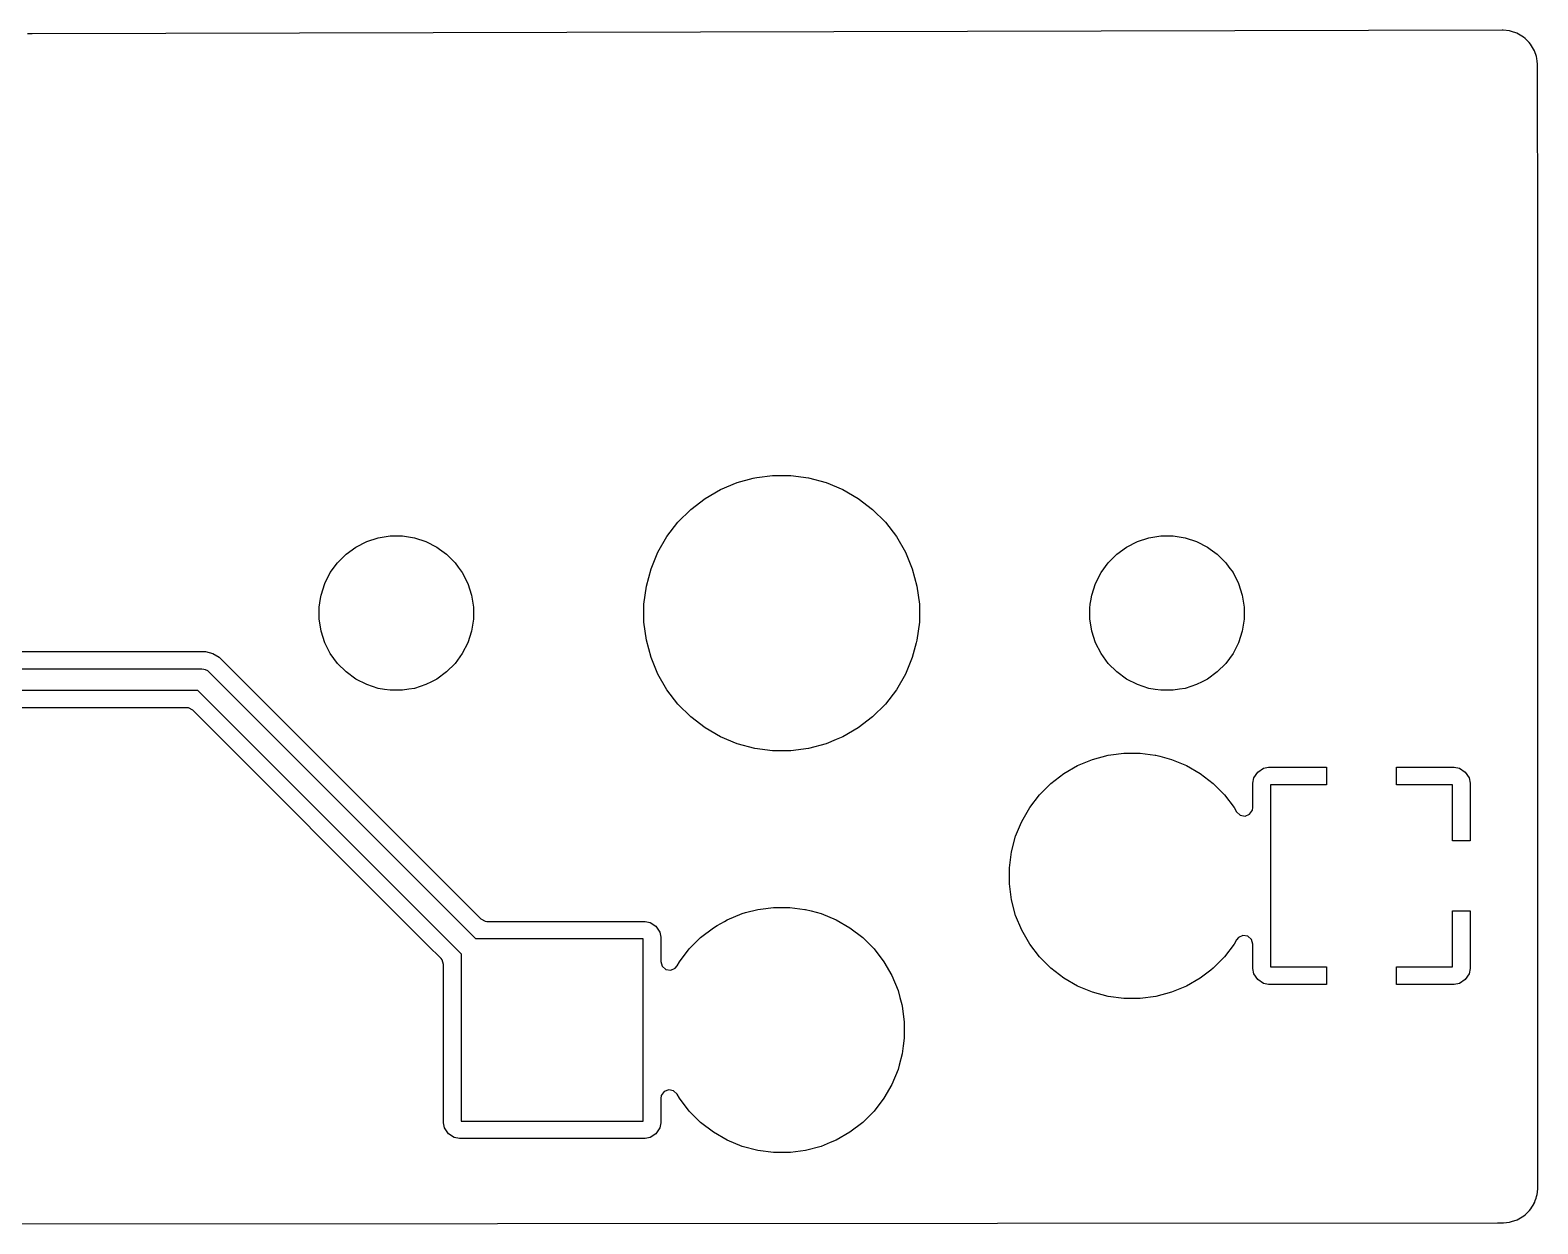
# Model space of a CAD drawing. Extents: x -256.6 to -159.5, y -136.5 to -69.4.
# Drawn here: x -181.02 to -159.5, y -94.52 to -77.48 of the extents above; entities that cross this region are included whole.
import ezdxf

# ---------------------------------------------------------------- set-up
doc = ezdxf.new("R2010")
doc.units = 0
doc.layers.add('BLACK', color=7, linetype='CONTINUOUS')

msp = doc.modelspace()

# ---------------------------------------------------------------- linework, layer by layer
at = {"layer": 'BLACK', "linetype": 'CONTINUOUS'}
for p, q in [((-180.986997, -77.533393), (-181.052257, -77.533393)), ((-180.986379, -77.533227), (-180.986997, -77.533393)), ((-160.007085, -77.480518), (-180.986379, -77.533227)), ((-159.992919, -77.481297), (-160.007085, -77.480518)), ((-159.90273, -77.491459), (-159.992919, -77.481297)), ((-159.87567, -77.497635), (-159.90273, -77.491459)), ((-159.796456, -77.525353), (-159.87567, -77.497635)), ((-159.77145, -77.537396), (-159.796456, -77.525353)), ((-159.700389, -77.582046), (-159.77145, -77.537396)), ((-159.67869, -77.599351), (-159.700389, -77.582046)), ((-159.619351, -77.65869), (-159.67869, -77.599351)), ((-159.602046, -77.680389), (-159.619351, -77.65869)), ((-159.557396, -77.75145), (-159.602046, -77.680389)), ((-159.545353, -77.776456), (-159.557396, -77.75145)), ((-159.517635, -77.85567), (-159.545353, -77.776456)), ((-159.511459, -77.882733), (-159.517635, -77.85567)), ((-159.5102, -77.893908), (-159.511459, -77.882733)), ((-159.510127, -77.894562), (-159.5102, -77.893908)), ((-159.508014, -77.913312), (-159.510127, -77.894562)), ((-159.50128, -77.973077), (-159.508014, -77.913312)), ((-159.500501, -77.986928), (-159.50128, -77.973077)), ((-159.5005, -77.986935), (-159.500501, -77.986928)), ((-159.5005, -78.045892), (-159.5005, -77.986935)), ((-159.500488, -78.045935), (-159.5005, -78.045892)), ((-159.500058, -80.425371), (-159.500488, -78.045935)), ((-159.49958, -83.074628), (-159.500058, -80.425371)), ((-159.499104, -85.713312), (-159.49958, -83.074628)), ((-170.922982, -83.935289), (-170.695272, -83.874275)), ((-170.695272, -83.874275), (-170.674175, -83.868622)), ((-170.674175, -83.868622), (-170.642252, -83.864419)), ((-170.642252, -83.864419), (-170.4188, -83.835)), ((-170.4188, -83.835), (-170.418793, -83.835)), ((-170.418793, -83.835), (-170.161207, -83.835)), ((-170.161207, -83.835), (-170.161199, -83.835)), ((-170.161199, -83.835), (-169.905825, -83.868622)), ((-169.905825, -83.868622), (-169.657017, -83.935289)), ((-171.38403, -84.162652), (-171.160969, -84.033867)), ((-171.160969, -84.033867), (-171.160952, -84.033859)), ((-171.160952, -84.033859), (-170.922982, -83.935289)), ((-169.657017, -83.935289), (-169.419047, -84.033859)), ((-169.419047, -84.033859), (-169.41903, -84.033867)), ((-169.41903, -84.033867), (-169.195969, -84.162652)), ((-171.77053, -84.5016), (-171.588399, -84.319469)), ((-171.588399, -84.319469), (-171.588392, -84.319463)), ((-171.588392, -84.319463), (-171.384046, -84.162663)), ((-171.384046, -84.162663), (-171.384044, -84.162661)), ((-171.384044, -84.162661), (-171.384038, -84.162657)), ((-171.384038, -84.162657), (-171.384033, -84.162654)), ((-171.384033, -84.162654), (-171.38403, -84.162652)), ((-169.195969, -84.162652), (-169.195953, -84.162663)), ((-169.195953, -84.162663), (-168.991607, -84.319463)), ((-168.991607, -84.319463), (-168.9916, -84.319469)), ((-168.9916, -84.319469), (-168.809469, -84.5016)), ((-171.927343, -84.705962), (-171.770535, -84.501606)), ((-171.770535, -84.501606), (-171.77053, -84.5016)), ((-168.809469, -84.5016), (-168.809463, -84.501607)), ((-168.809463, -84.501607), (-168.652663, -84.705953)), ((-176.36726, -84.857998), (-176.212791, -84.779291)), ((-176.212791, -84.779291), (-176.212788, -84.77929)), ((-176.212788, -84.77929), (-176.047913, -84.72572)), ((-176.047913, -84.72572), (-175.876687, -84.6986)), ((-175.876687, -84.6986), (-175.876682, -84.6986)), ((-175.876682, -84.6986), (-175.703318, -84.6986)), ((-175.703318, -84.6986), (-175.703313, -84.6986)), ((-175.703313, -84.6986), (-175.532086, -84.72572)), ((-175.532086, -84.72572), (-175.367211, -84.77929)), ((-175.367211, -84.77929), (-175.367208, -84.779291)), ((-175.367208, -84.779291), (-175.212739, -84.857998)), ((-172.056132, -84.92903), (-171.927347, -84.705969)), ((-171.927347, -84.705969), (-171.927343, -84.705962)), ((-168.652663, -84.705953), (-168.652652, -84.705969)), ((-168.652652, -84.705969), (-168.523867, -84.92903)), ((-165.36726, -84.857998), (-165.212791, -84.779291)), ((-165.212791, -84.779291), (-165.212788, -84.77929)), ((-165.212788, -84.77929), (-165.047913, -84.72572)), ((-165.047913, -84.72572), (-164.876687, -84.6986)), ((-164.876687, -84.6986), (-164.876682, -84.6986)), ((-164.876682, -84.6986), (-164.703318, -84.6986)), ((-164.703318, -84.6986), (-164.703313, -84.6986)), ((-164.703313, -84.6986), (-164.532086, -84.72572)), ((-164.532086, -84.72572), (-164.367211, -84.77929)), ((-164.367211, -84.77929), (-164.367208, -84.779291)), ((-164.367208, -84.779291), (-164.212739, -84.857998)), ((-176.630101, -85.082486), (-176.507514, -84.959899)), ((-176.507514, -84.959899), (-176.36726, -84.857998)), ((-175.212739, -84.857998), (-175.173794, -84.886294)), ((-175.173794, -84.886294), (-175.072486, -84.959899)), ((-175.072486, -84.959899), (-175.072484, -84.959901)), ((-175.072484, -84.959901), (-175.072483, -84.959901)), ((-175.072483, -84.959901), (-174.949901, -85.082483)), ((-172.15471, -85.167016), (-172.056136, -84.929038)), ((-172.056136, -84.929038), (-172.056134, -84.929035)), ((-172.056134, -84.929035), (-172.056132, -84.92903)), ((-168.523867, -84.92903), (-168.523859, -84.929047)), ((-168.523859, -84.929047), (-168.425289, -85.167017)), ((-165.630101, -85.082486), (-165.507514, -84.959899)), ((-165.507514, -84.959899), (-165.36726, -84.857998)), ((-164.212739, -84.857998), (-164.173794, -84.886294)), ((-164.173794, -84.886294), (-164.072486, -84.959899)), ((-164.072486, -84.959899), (-164.072484, -84.959901)), ((-164.072484, -84.959901), (-164.072483, -84.959901)), ((-164.072483, -84.959901), (-163.949901, -85.082483)), ((-176.732001, -85.222739), (-176.630101, -85.082486)), ((-174.949901, -85.082483), (-174.949901, -85.082484)), ((-174.949901, -85.082484), (-174.949899, -85.082486)), ((-174.949899, -85.082486), (-174.906136, -85.142719)), ((-174.906136, -85.142719), (-174.847998, -85.222739)), ((-172.221378, -85.415825), (-172.15471, -85.167016)), ((-168.425289, -85.167017), (-168.358622, -85.415825)), ((-165.732001, -85.222739), (-165.630101, -85.082486)), ((-163.949901, -85.082483), (-163.949901, -85.082484)), ((-163.949901, -85.082484), (-163.949899, -85.082486)), ((-163.949899, -85.082486), (-163.906136, -85.142719)), ((-163.906136, -85.142719), (-163.847998, -85.222739)), ((-176.86428, -85.542088), (-176.810708, -85.377209)), ((-176.810708, -85.377208), (-176.732001, -85.222739)), ((-176.810708, -85.377209), (-176.810708, -85.377208)), ((-174.847998, -85.222739), (-174.769291, -85.377208)), ((-174.769291, -85.377208), (-174.76929, -85.377211)), ((-174.76929, -85.377211), (-174.71572, -85.542086)), ((-172.255, -85.671207), (-172.221378, -85.415825)), ((-168.358622, -85.415825), (-168.325, -85.671199)), ((-165.86428, -85.542088), (-165.810708, -85.377209)), ((-165.810708, -85.377208), (-165.732001, -85.222739)), ((-165.810708, -85.377209), (-165.810708, -85.377208)), ((-163.847998, -85.222739), (-163.769291, -85.377208)), ((-163.769291, -85.377208), (-163.76929, -85.377211)), ((-163.76929, -85.377211), (-163.71572, -85.542086)), ((-176.8914, -85.713312), (-176.872017, -85.590939)), ((-176.872017, -85.590939), (-176.86428, -85.542088)), ((-174.71572, -85.542086), (-174.6886, -85.713312)), ((-165.884729, -85.671199), (-165.877333, -85.6245)), ((-165.877333, -85.6245), (-165.86428, -85.542088)), ((-163.71572, -85.542086), (-163.6886, -85.713312)), ((-176.8914, -85.886687), (-176.8914, -85.713312)), ((-174.6886, -85.713312), (-174.6886, -85.886687)), ((-172.255, -85.713312), (-172.255, -85.671207)), ((-172.255, -85.928793), (-172.255, -85.713312)), ((-168.325, -85.671199), (-168.325, -85.9288)), ((-165.8914, -85.713315), (-165.88716, -85.686548)), ((-165.8914, -85.886687), (-165.8914, -85.713315)), ((-165.88716, -85.686546), (-165.884729, -85.671199)), ((-165.88716, -85.686548), (-165.88716, -85.686546)), ((-163.6886, -85.713312), (-163.6886, -85.886687)), ((-159.49865, -88.225371), (-159.499104, -85.713312)), ((-176.878252, -85.969695), (-176.8914, -85.886687)), ((-176.86428, -86.057912), (-176.878252, -85.969695)), ((-176.810708, -86.222791), (-176.86428, -86.057912)), ((-174.71572, -86.057913), (-174.76929, -86.222788)), ((-174.6886, -85.886687), (-174.71572, -86.057913)), ((-172.221378, -86.184175), (-172.255, -85.928793)), ((-168.341999, -86.057912), (-168.358622, -86.184175)), ((-168.325, -85.9288), (-168.341999, -86.057912)), ((-165.878252, -85.969695), (-165.8914, -85.886687)), ((-165.86428, -86.057912), (-165.878252, -85.969695)), ((-165.810708, -86.222791), (-165.86428, -86.057912)), ((-163.71572, -86.057913), (-163.76929, -86.222788)), ((-163.6886, -85.886687), (-163.71572, -86.057913)), ((-176.732002, -86.37726), (-176.810708, -86.222791)), ((-174.769291, -86.222791), (-174.84776, -86.376793)), ((-174.76929, -86.222788), (-174.769291, -86.222791)), ((-172.15471, -86.432984), (-172.221378, -86.184175)), ((-168.368968, -86.222788), (-168.425289, -86.432982)), ((-168.358622, -86.184175), (-168.368968, -86.222788)), ((-165.732002, -86.37726), (-165.810708, -86.222791)), ((-163.769291, -86.222791), (-163.84776, -86.376793)), ((-163.76929, -86.222788), (-163.769291, -86.222791)), ((-195.678745, -86.3495), (-178.512273, -86.3495)), ((-178.512273, -86.3495), (-178.41041, -86.376793)), ((-178.41041, -86.376793), (-178.319087, -86.42952)), ((-178.319087, -86.42952), (-178.319084, -86.429522)), ((-178.319084, -86.429522), (-174.585426, -90.163181)), ((-176.630101, -86.517514), (-176.732002, -86.37726)), ((-174.847998, -86.37726), (-174.949899, -86.517514)), ((-174.84776, -86.376793), (-174.847998, -86.37726)), ((-172.056136, -86.670962), (-172.15471, -86.432984)), ((-168.425289, -86.432982), (-168.523859, -86.670952)), ((-165.630101, -86.517514), (-165.732002, -86.37726)), ((-163.847998, -86.37726), (-163.949899, -86.517514)), ((-163.84776, -86.376793), (-163.847998, -86.37726)), ((-178.565, -86.6), (-213.75, -86.6)), ((-178.535736, -86.602882), (-178.565, -86.6)), ((-178.513339, -86.612159), (-178.535736, -86.602882)), ((-178.481665, -86.625279), (-178.513339, -86.612159)), ((-178.458934, -86.643934), (-178.481665, -86.625279)), ((-174.652868, -90.45), (-178.458934, -86.643934)), ((-176.507514, -86.640101), (-176.630101, -86.517514)), ((-176.36726, -86.742002), (-176.507514, -86.640101)), ((-175.072486, -86.640101), (-175.21274, -86.742002)), ((-174.949899, -86.517514), (-175.072486, -86.640101)), ((-171.927343, -86.894038), (-172.056136, -86.670962)), ((-168.523867, -86.670969), (-168.652652, -86.89403)), ((-168.523859, -86.670952), (-168.523867, -86.670969)), ((-165.507514, -86.640101), (-165.630101, -86.517514)), ((-165.36726, -86.742002), (-165.507514, -86.640101)), ((-164.072486, -86.640101), (-164.21274, -86.742002)), ((-163.949899, -86.517514), (-164.072486, -86.640101)), ((-213.687868, -86.9), (-178.627132, -86.9)), ((-178.627132, -86.9), (-174.865, -90.662132)), ((-176.212791, -86.820708), (-176.36726, -86.742002)), ((-176.047912, -86.87428), (-176.212791, -86.820708)), ((-175.959695, -86.888252), (-176.047912, -86.87428)), ((-175.876687, -86.9014), (-175.959695, -86.888252)), ((-175.703318, -86.9014), (-175.876687, -86.9014)), ((-175.703313, -86.9014), (-175.703318, -86.9014)), ((-175.611391, -86.88684), (-175.703313, -86.9014)), ((-175.532088, -86.87428), (-175.611391, -86.88684)), ((-175.449648, -86.847494), (-175.532088, -86.87428)), ((-175.367211, -86.820709), (-175.449648, -86.847494)), ((-175.367208, -86.820708), (-175.367211, -86.820709)), ((-175.288502, -86.780604), (-175.367208, -86.820708)), ((-175.21274, -86.742002), (-175.288502, -86.780604)), ((-171.770535, -87.098394), (-171.927343, -86.894038)), ((-168.652663, -86.894046), (-168.809463, -87.098392)), ((-168.652652, -86.89403), (-168.652663, -86.894046)), ((-165.212791, -86.820708), (-165.36726, -86.742002)), ((-165.047912, -86.87428), (-165.212791, -86.820708)), ((-164.959695, -86.888252), (-165.047912, -86.87428)), ((-164.876687, -86.9014), (-164.959695, -86.888252)), ((-164.703318, -86.9014), (-164.876687, -86.9014)), ((-164.703313, -86.9014), (-164.703318, -86.9014)), ((-164.611391, -86.88684), (-164.703313, -86.9014)), ((-164.532088, -86.87428), (-164.611391, -86.88684)), ((-164.449648, -86.847494), (-164.532088, -86.87428)), ((-164.367211, -86.820709), (-164.449648, -86.847494)), ((-164.367208, -86.820708), (-164.367211, -86.820709)), ((-164.288502, -86.780604), (-164.367208, -86.820708)), ((-164.21274, -86.742002), (-164.288502, -86.780604)), ((-171.588394, -87.280535), (-171.770535, -87.098394)), ((-168.809469, -87.098399), (-168.9916, -87.28053)), ((-168.809463, -87.098392), (-168.809469, -87.098399)), ((-178.782255, -87.1505), (-213.532745, -87.1505)), ((-178.755897, -87.153334), (-178.782255, -87.1505)), ((-178.694574, -87.186819), (-178.755897, -87.153334)), ((-175.344328, -90.537065), (-178.694574, -87.186819)), ((-171.384038, -87.437343), (-171.588394, -87.280535)), ((-168.991606, -87.280535), (-169.195962, -87.437343)), ((-168.9916, -87.28053), (-168.991606, -87.280535)), ((-171.160962, -87.566136), (-171.384038, -87.437343)), ((-170.922984, -87.66471), (-171.160962, -87.566136)), ((-169.419047, -87.56614), (-169.513386, -87.605216)), ((-169.419042, -87.566137), (-169.419047, -87.56614)), ((-169.419038, -87.566136), (-169.419042, -87.566137)), ((-169.419035, -87.566134), (-169.419038, -87.566136)), ((-169.41903, -87.566132), (-169.419035, -87.566134)), ((-169.195969, -87.437347), (-169.41903, -87.566132)), ((-169.195962, -87.437343), (-169.195969, -87.437347)), ((-170.674175, -87.731378), (-170.922984, -87.66471)), ((-170.418793, -87.765), (-170.674175, -87.731378)), ((-170.418786, -87.765), (-170.418793, -87.765)), ((-170.161214, -87.765), (-170.418786, -87.765)), ((-170.161207, -87.765), (-170.161214, -87.765)), ((-169.905825, -87.731378), (-170.161207, -87.765)), ((-169.657016, -87.66471), (-169.905825, -87.731378)), ((-169.513386, -87.605216), (-169.657016, -87.66471)), ((-166.264617, -88.091392), (-166.06589, -87.976657)), ((-166.06589, -87.976657), (-166.065876, -87.97665)), ((-166.065876, -87.97665), (-165.853887, -87.888842)), ((-165.853887, -87.888842), (-165.632238, -87.829452)), ((-165.632238, -87.829452), (-165.594215, -87.824446)), ((-165.594215, -87.824446), (-165.404741, -87.7995)), ((-165.404741, -87.7995), (-165.404734, -87.7995)), ((-165.404734, -87.7995), (-165.175266, -87.7995)), ((-165.175266, -87.7995), (-165.175258, -87.7995)), ((-165.175258, -87.7995), (-164.958715, -87.828009)), ((-164.958715, -87.828009), (-164.947762, -87.829452)), ((-164.947762, -87.829452), (-164.893143, -87.844087)), ((-164.893143, -87.844087), (-164.726112, -87.888842)), ((-164.726112, -87.888842), (-164.514123, -87.97665)), ((-164.514123, -87.97665), (-164.514109, -87.976657)), ((-164.514109, -87.976657), (-164.315382, -88.091392)), ((-163.41254, -88.014503), (-163.339627, -88)), ((-163.339627, -88), (-162.515, -88)), ((-162.515, -88), (-162.515, -88.25)), ((-161.515, -88.25), (-161.515, -88)), ((-161.515, -88), (-160.690373, -88)), ((-160.690373, -88), (-160.617459, -88.014503)), ((-166.446661, -88.231081), (-166.264617, -88.091392)), ((-164.315382, -88.091392), (-164.133338, -88.231081)), ((-163.565, -88.225373), (-163.564999, -88.225371)), ((-163.565, -88.574014), (-163.565, -88.225373)), ((-163.564999, -88.225371), (-163.550496, -88.152459)), ((-163.550496, -88.152459), (-163.550494, -88.152455)), ((-163.550494, -88.152455), (-163.495239, -88.06976)), ((-163.495239, -88.06976), (-163.412544, -88.014505)), ((-163.412544, -88.014505), (-163.41254, -88.014503)), ((-160.617459, -88.014503), (-160.617455, -88.014505)), ((-160.617455, -88.014505), (-160.53476, -88.06976)), ((-160.53476, -88.06976), (-160.479505, -88.152455)), ((-160.479505, -88.152455), (-160.479503, -88.152459)), ((-160.479503, -88.152459), (-160.465, -88.225371)), ((-160.465, -88.225371), (-160.465, -89.05)), ((-159.498172, -90.874628), (-159.49865, -88.225371)), ((-166.748607, -88.575382), (-166.608918, -88.393338)), ((-166.608918, -88.393338), (-166.608911, -88.39333)), ((-166.608911, -88.39333), (-166.44667, -88.231089)), ((-166.44667, -88.231089), (-166.446661, -88.231081)), ((-164.133338, -88.231081), (-163.971081, -88.393338)), ((-163.971081, -88.393338), (-163.831392, -88.575382)), ((-162.515, -88.25), (-163.315, -88.25)), ((-163.315, -88.25), (-163.315, -90.85)), ((-160.715, -88.25), (-161.515, -88.25)), ((-160.715, -89.05), (-160.715, -88.25)), ((-166.863344, -88.774112), (-166.748611, -88.575388)), ((-166.748611, -88.575388), (-166.748608, -88.575385)), ((-166.748608, -88.575385), (-166.748607, -88.575382)), ((-163.831392, -88.575382), (-163.796387, -88.636014)), ((-163.796387, -88.636014), (-163.74582, -88.68423)), ((-163.612348, -88.671484), (-163.57182, -88.61457)), ((-163.57182, -88.61457), (-163.565, -88.574014)), ((-166.951158, -88.986113), (-166.88094, -88.816592)), ((-166.88094, -88.816592), (-166.863349, -88.774123)), ((-166.863349, -88.774123), (-166.863346, -88.774117)), ((-166.863346, -88.774117), (-166.863344, -88.774112)), ((-163.74582, -88.68423), (-163.677213, -88.697452)), ((-163.677213, -88.697452), (-163.612348, -88.671484)), ((-167.010548, -89.207762), (-166.951158, -88.986113)), ((-160.465, -89.05), (-160.715, -89.05)), ((-167.0405, -89.435266), (-167.010548, -89.207762)), ((-167.0405, -89.664734), (-167.0405, -89.435266)), ((-167.010548, -89.892238), (-167.0405, -89.664734)), ((-166.951158, -90.113887), (-167.010548, -89.892238)), ((-171.065876, -90.17665), (-170.853887, -90.088842)), ((-170.853887, -90.088842), (-170.804093, -90.0755)), ((-170.804093, -90.0755), (-170.632238, -90.029452)), ((-170.632238, -90.029452), (-170.594215, -90.024446)), ((-170.594215, -90.024446), (-170.404741, -89.9995)), ((-170.404741, -89.9995), (-170.404734, -89.9995)), ((-170.404734, -89.9995), (-170.175266, -89.9995)), ((-170.175266, -89.9995), (-170.175258, -89.9995)), ((-170.175258, -89.9995), (-169.958715, -90.028009)), ((-169.958715, -90.028009), (-169.947762, -90.029452)), ((-169.947762, -90.029452), (-169.871075, -90.05)), ((-169.871075, -90.05), (-169.726112, -90.088842)), ((-169.726112, -90.088842), (-169.514123, -90.17665)), ((-166.863344, -90.325888), (-166.951158, -90.113887)), ((-160.715, -90.85), (-160.715, -90.05)), ((-160.715, -90.05), (-160.465, -90.05)), ((-160.465, -90.05), (-160.465, -90.874628)), ((-174.585426, -90.163181), (-174.524103, -90.196666)), ((-174.524103, -90.196666), (-174.497745, -90.1995)), ((-174.497745, -90.1995), (-172.240323, -90.1995)), ((-172.240323, -90.1995), (-172.167264, -90.214032)), ((-172.167264, -90.214032), (-172.16726, -90.214033)), ((-172.16726, -90.214033), (-172.084399, -90.269399)), ((-172.084399, -90.269399), (-172.029033, -90.35226)), ((-172.029033, -90.35226), (-172.029032, -90.352264)), ((-172.029032, -90.352264), (-172.0145, -90.425321)), ((-171.446661, -90.431081), (-171.264617, -90.291392)), ((-171.264617, -90.291392), (-171.21111, -90.2605)), ((-171.21111, -90.2605), (-171.105455, -90.1995)), ((-171.105455, -90.1995), (-171.06589, -90.176657)), ((-171.06589, -90.176657), (-171.065876, -90.17665)), ((-169.514123, -90.17665), (-169.514109, -90.176657)), ((-169.514109, -90.176657), (-169.315382, -90.291392)), ((-169.315382, -90.291392), (-169.133338, -90.431081)), ((-166.748611, -90.524612), (-166.863344, -90.325888)), ((-175.151819, -90.729574), (-175.344328, -90.537065)), ((-172.265, -90.45), (-174.652868, -90.45)), ((-172.265, -93.05), (-172.265, -90.45)), ((-172.0145, -90.425321), (-172.0145, -90.773148)), ((-171.608911, -90.59333), (-171.44667, -90.431089)), ((-171.44667, -90.431089), (-171.446661, -90.431081)), ((-169.133338, -90.431081), (-168.971081, -90.593338)), ((-166.608919, -90.706661), (-166.748611, -90.524612)), ((-163.83139, -90.524614), (-163.971081, -90.706661)), ((-163.796387, -90.463986), (-163.83139, -90.524614)), ((-163.770203, -90.432272), (-163.796387, -90.463986)), ((-163.706647, -90.403247), (-163.770203, -90.432272)), ((-163.637489, -90.413191), (-163.706647, -90.403247)), ((-163.584685, -90.458946), (-163.637489, -90.413191)), ((-163.565, -90.525985), (-163.584685, -90.458946)), ((-163.565, -90.874626), (-163.565, -90.525985)), ((-175.135185, -90.750216), (-175.151819, -90.729574)), ((-175.1155, -90.817255), (-175.135185, -90.750216)), ((-174.865, -90.662132), (-174.865, -93.05)), ((-172.0145, -90.773148), (-171.994815, -90.840187)), ((-171.783113, -90.835148), (-171.748611, -90.775388)), ((-171.748611, -90.775388), (-171.748608, -90.775385)), ((-171.748608, -90.775385), (-171.748607, -90.775382)), ((-171.748607, -90.775382), (-171.608918, -90.593338)), ((-171.608918, -90.593338), (-171.608911, -90.59333)), ((-168.971081, -90.593338), (-168.831392, -90.775382)), ((-168.831392, -90.775382), (-168.716657, -90.974109)), ((-166.608914, -90.706665), (-166.608919, -90.706661)), ((-166.608911, -90.70667), (-166.608914, -90.706665)), ((-166.44667, -90.868911), (-166.608911, -90.70667)), ((-163.971089, -90.70667), (-164.13333, -90.868911)), ((-163.971081, -90.706661), (-163.971089, -90.70667)), ((-175.1155, -93.074674), (-175.1155, -90.817255)), ((-171.994815, -90.840187), (-171.942011, -90.885942)), ((-171.942011, -90.885942), (-171.872853, -90.895886)), ((-171.872853, -90.895886), (-171.809297, -90.866861)), ((-171.809297, -90.866861), (-171.783113, -90.835148)), ((-168.716657, -90.974109), (-168.71665, -90.974123)), ((-168.71665, -90.974123), (-168.628842, -91.186112)), ((-166.446665, -90.868914), (-166.44667, -90.868911)), ((-166.446661, -90.868919), (-166.446665, -90.868914)), ((-166.264612, -91.008611), (-166.446661, -90.868919)), ((-166.065888, -91.123344), (-166.264612, -91.008611)), ((-164.315388, -91.008611), (-164.514112, -91.123344)), ((-164.315385, -91.008608), (-164.315388, -91.008611)), ((-164.315382, -91.008607), (-164.315385, -91.008608)), ((-164.166138, -90.894087), (-164.315382, -91.008607)), ((-164.133339, -90.868919), (-164.166138, -90.894087)), ((-164.133338, -90.868918), (-164.133339, -90.868919)), ((-164.13333, -90.868911), (-164.133338, -90.868918)), ((-163.564999, -90.874628), (-163.565, -90.874626)), ((-163.550496, -90.94754), (-163.564999, -90.874628)), ((-163.550494, -90.947544), (-163.550496, -90.94754)), ((-163.495239, -91.030239), (-163.550494, -90.947544)), ((-163.315, -90.85), (-162.515, -90.85)), ((-162.515, -90.85), (-162.515, -91.1)), ((-161.515, -91.1), (-161.515, -90.85)), ((-161.515, -90.85), (-160.715, -90.85)), ((-160.479505, -90.947544), (-160.53476, -91.030239)), ((-160.479503, -90.94754), (-160.479505, -90.947544)), ((-160.465, -90.874628), (-160.479503, -90.94754)), ((-159.498035, -91.635258), (-159.498172, -90.874628)), ((-168.628842, -91.186112), (-168.602392, -91.284826)), ((-165.853887, -91.211158), (-166.065888, -91.123344)), ((-165.632238, -91.270548), (-165.853887, -91.211158)), ((-164.726113, -91.211158), (-164.947762, -91.270548)), ((-164.60548, -91.16119), (-164.726113, -91.211158)), ((-164.514123, -91.123349), (-164.60548, -91.16119)), ((-164.514117, -91.123346), (-164.514123, -91.123349)), ((-164.514112, -91.123344), (-164.514117, -91.123346)), ((-163.412544, -91.085494), (-163.495239, -91.030239)), ((-163.41254, -91.085496), (-163.412544, -91.085494)), ((-163.339628, -91.099999), (-163.41254, -91.085496)), ((-163.339626, -91.1), (-163.339628, -91.099999)), ((-162.515, -91.1), (-163.339626, -91.1)), ((-160.690374, -91.1), (-161.515, -91.1)), ((-160.690371, -91.099999), (-160.690374, -91.1)), ((-160.617459, -91.085496), (-160.690371, -91.099999)), ((-160.617455, -91.085494), (-160.617459, -91.085496)), ((-160.53476, -91.030239), (-160.617455, -91.085494)), ((-168.602392, -91.284826), (-168.575307, -91.385913)), ((-168.575307, -91.385913), (-168.569453, -91.407759)), ((-168.569453, -91.407759), (-168.569451, -91.40777)), ((-168.569451, -91.40777), (-168.5395, -91.635258)), ((-165.404734, -91.3005), (-165.632238, -91.270548)), ((-165.404727, -91.3005), (-165.404734, -91.3005)), ((-165.175273, -91.3005), (-165.404727, -91.3005)), ((-165.175266, -91.3005), (-165.175273, -91.3005)), ((-164.947762, -91.270548), (-165.175266, -91.3005)), ((-168.5395, -91.635258), (-168.5395, -91.864741)), ((-159.497643, -93.805909), (-159.498035, -91.635258)), ((-168.5395, -91.864741), (-168.554069, -91.975398)), ((-168.569452, -92.092238), (-168.612296, -92.252135)), ((-168.554069, -91.975398), (-168.569452, -92.092238)), ((-168.628842, -92.313887), (-168.71665, -92.525876)), ((-168.612296, -92.252135), (-168.628842, -92.313887)), ((-168.716657, -92.52589), (-168.831392, -92.724617)), ((-168.71665, -92.525876), (-168.716657, -92.52589)), ((-172.00768, -92.686294), (-172.0145, -92.726851)), ((-172.0145, -92.726851), (-172.0145, -93.074678)), ((-171.967151, -92.62938), (-172.00768, -92.686294)), ((-171.902286, -92.603412), (-171.967151, -92.62938)), ((-171.833679, -92.616636), (-171.902286, -92.603412)), ((-171.783113, -92.664851), (-171.833679, -92.616636)), ((-171.748611, -92.724612), (-171.783113, -92.664851)), ((-171.608919, -92.906661), (-171.748611, -92.724612)), ((-168.831392, -92.724617), (-168.971081, -92.906661)), ((-171.608914, -92.906665), (-171.608919, -92.906661)), ((-171.608911, -92.90667), (-171.608914, -92.906665)), ((-171.44667, -93.068911), (-171.608911, -92.90667)), ((-168.971089, -92.90667), (-169.13333, -93.068911)), ((-168.971081, -92.906661), (-168.971089, -92.90667)), ((-175.100966, -93.14774), (-175.1155, -93.074674)), ((-175.045601, -93.230601), (-175.100966, -93.14774)), ((-174.865, -93.05), (-172.265, -93.05)), ((-172.029034, -93.14774), (-172.084399, -93.230601)), ((-172.029033, -93.147739), (-172.029034, -93.14774)), ((-172.029032, -93.147735), (-172.029033, -93.147739)), ((-172.0145, -93.074678), (-172.029032, -93.147735)), ((-171.446665, -93.068914), (-171.44667, -93.068911)), ((-171.446661, -93.068919), (-171.446665, -93.068914)), ((-171.264612, -93.208611), (-171.446661, -93.068919)), ((-169.133338, -93.068918), (-169.315382, -93.208607)), ((-169.13333, -93.068911), (-169.133338, -93.068918)), ((-174.96274, -93.285966), (-175.045601, -93.230601)), ((-174.889677, -93.300499), (-174.96274, -93.285966)), ((-174.889676, -93.3005), (-174.889677, -93.300499)), ((-172.240326, -93.3005), (-174.889676, -93.3005)), ((-172.240324, -93.3005), (-172.240326, -93.3005)), ((-172.240321, -93.300499), (-172.240324, -93.3005)), ((-172.167264, -93.285967), (-172.240321, -93.300499)), ((-172.16726, -93.285966), (-172.167264, -93.285967)), ((-172.084399, -93.230601), (-172.16726, -93.285966)), ((-171.065888, -93.323344), (-171.264612, -93.208611)), ((-170.853887, -93.411158), (-171.065888, -93.323344)), ((-169.596678, -93.357544), (-169.726113, -93.411158)), ((-169.514123, -93.323349), (-169.596678, -93.357544)), ((-169.514117, -93.323346), (-169.514123, -93.323349)), ((-169.514112, -93.323344), (-169.514117, -93.323346)), ((-169.315388, -93.208611), (-169.514112, -93.323344)), ((-169.315385, -93.208608), (-169.315388, -93.208611)), ((-169.315382, -93.208607), (-169.315385, -93.208608)), ((-170.632238, -93.470548), (-170.853887, -93.411158)), ((-170.404734, -93.5005), (-170.632238, -93.470548)), ((-170.404727, -93.5005), (-170.404734, -93.5005)), ((-170.175273, -93.5005), (-170.404727, -93.5005)), ((-170.175266, -93.5005), (-170.175273, -93.5005)), ((-170.17525, -93.500498), (-170.175266, -93.5005)), ((-170.164312, -93.499057), (-170.17525, -93.500498)), ((-169.947762, -93.470548), (-170.164312, -93.499057)), ((-169.726113, -93.411158), (-169.947762, -93.470548)), ((-159.497608, -93.995932), (-159.497643, -93.805909)), ((-159.5045, -94.064084), (-159.498387, -94.009834)), ((-159.498387, -94.009834), (-159.497608, -93.995932)), ((-159.584114, -94.278574), (-159.555736, -94.23341)), ((-159.555736, -94.233408), (-159.555733, -94.233405)), ((-159.555736, -94.23341), (-159.555736, -94.233408)), ((-159.555733, -94.233405), (-159.554501, -94.231444)), ((-159.554501, -94.231444), (-159.542457, -94.206433)), ((-159.542457, -94.206433), (-159.534096, -94.182539)), ((-159.534096, -94.182539), (-159.52271, -94.149999)), ((-159.52271, -94.149999), (-159.514742, -94.127227)), ((-159.514742, -94.127227), (-159.508565, -94.100159)), ((-159.508565, -94.100159), (-159.5045, -94.064084)), ((-159.87277, -94.485256), (-159.793566, -94.457542)), ((-159.793566, -94.457542), (-159.768548, -94.445494)), ((-159.768548, -94.445494), (-159.697499, -94.400851)), ((-159.697499, -94.400851), (-159.67579, -94.383538)), ((-159.67579, -94.383538), (-159.616461, -94.324209)), ((-159.616461, -94.324209), (-159.599148, -94.3025)), ((-159.599148, -94.3025), (-159.584114, -94.278574)), ((-185.053835, -94.516606), (-160.071262, -94.502434)), ((-160.071262, -94.502434), (-160.071255, -94.502434)), ((-160.071255, -94.502434), (-160.063135, -94.502428)), ((-160.063135, -94.502428), (-160.062996, -94.502392)), ((-160.062996, -94.502392), (-160.005385, -94.502392)), ((-160.005385, -94.502392), (-160.003985, -94.502392)), ((-160.003985, -94.502392), (-160.003966, -94.502386)), ((-160.003966, -94.502386), (-159.990179, -94.501612)), ((-159.990179, -94.501612), (-159.899841, -94.491434)), ((-159.899841, -94.491434), (-159.87277, -94.485256))]:
    msp.add_line(p, q, dxfattribs=at)

doc.saveas('drawing.dxf')
